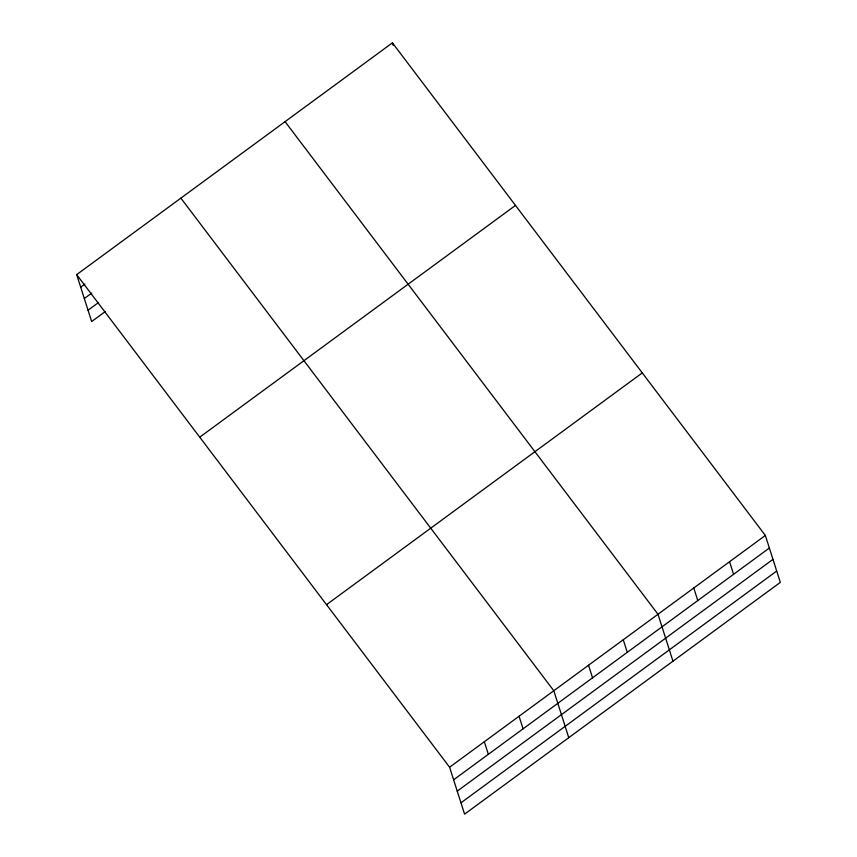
<?xml version="1.0" encoding="UTF-8"?>
<svg xmlns="http://www.w3.org/2000/svg" width="857" height="857" viewBox="0 0 857 857"><rect width="100%" height="100%" fill="white"/><g stroke="black" fill="none" stroke-linecap="round" stroke-linejoin="round"><path stroke-width="1.29" d="M76.68 274.626L392.42 42.85L765.344 535.454L780.32 582.374L464.58 814.15L449.604 767.229L76.68 274.626L91.656 321.546L105.336 311.498M80.697 287.191L84.907 284.106M84.307 298.525L91.678 293.126M88.035 310.202L98.566 302.478M199.745 437.177L515.486 205.412M326.538 604.667L642.279 372.902M449.604 767.229L765.344 535.454M453.621 779.806L769.361 548.03M457.231 791.14L772.971 559.364M460.959 802.816L776.699 571.041M285.07 121.651L657.994 614.265L672.97 661.186M180.881 198.138L553.804 690.742L568.769 737.663M729.564 561.721L733.571 574.297M693.774 587.988L697.791 600.564M623.264 639.751L627.27 652.327M392.42 42.85L393.224 45.367M588.534 665.246L592.541 677.823M519.063 716.238L523.081 728.814M484.334 741.734L488.351 754.31"/></g></svg>
